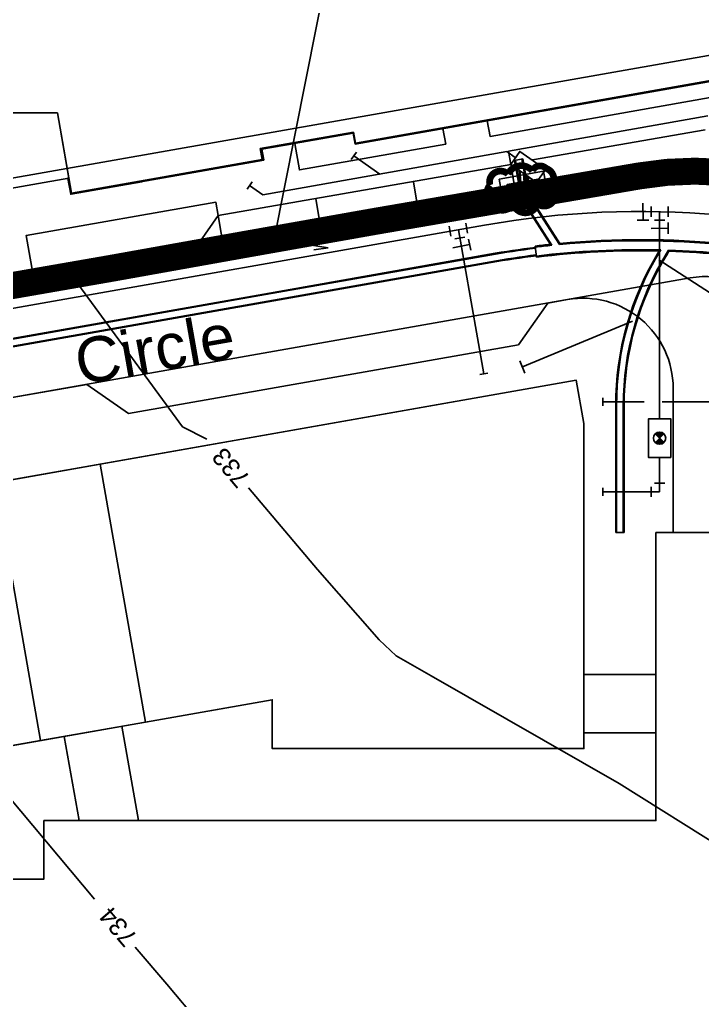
# Model space of a CAD drawing. Header units: feet. Extents: x 2207070 to 2208879, y 513929 to 516197.
# Drawn here: x 2207679.5 to 2207831.2, y 514904.5 to 515122.5 of the extents above; entities that cross this region are included whole.
import ezdxf
from ezdxf.enums import TextEntityAlignment as Align

# ---------------------------------------------------------------- set-up
doc = ezdxf.new("R2010")
doc.units = ezdxf.units.FT
doc.header["$LTSCALE"] = 40
doc.header["$MEASUREMENT"] = 0
for name, pattern in [('0602-03-FP01$0$HIDDEN2', [0.1875, 0.125, -0.0625]), ('CENTER2', [1.125, 0.75, -0.125, 0.125, -0.125]), ('DASHED2', [0.375, 0.25, -0.125]), ('DL4', [0.5, 0.4, -0.1]), ('HIDDEN2', [0.1875, 0.125, -0.0625]), ('PHANTOM2', [1.25, 0.625, -0.125, 0.125, -0.125, 0.125, -0.125])]:
    doc.linetypes.add(name, pattern=pattern)
doc.layers.get('0').update_dxf_attribs({"linetype": 'CONTINUOUS'})
for name, color, linetype in [('0602-03-FP01$0$A-FLOR-OVHD', 1, '0602-03-FP01$0$HIDDEN2'), ('0602-03-FP01$0$A-WALL', 5, 'CONTINUOUS'), ('0602-CG01$0$A-SLAB-EDGE', 4, 'CONTINUOUS'), ('BuildTo', 6, 'DASHED2'), ('C-BLDG-OUTLINE', 2, 'CONTINUOUS'), ('C-DEMO-PVMT', 7, 'PHANTOM2'), ('C-ESMT-DRNG', 7, 'DASHED2'), ('C-ESMT-FIRE', 7, 'FIRE_LANE'), ('C-PRKG-CURB-FACE', 3, 'CONTINUOUS'), ('C-PRKG-STRP', 11, 'CONTINUOUS'), ('C-STM-INLET', 5, 'CONTINUOUS'), ('C-STRM-DEMO', 7, 'CONTINUOUS'), ('C-STRM-PIPE-EXIST', 245, 'HIDDEN2'), ('CONT-MNR', 250, 'HIDDEN2'), ('CONT-MNR LABELS', 250, 'CONTINUOUS'), ('EX-GUTTER', 11, 'CONTINUOUS'), ('EX-TC', 31, 'CONTINUOUS'), ('IP-SYM', 3, 'CONTINUOUS'), ('JS-Bdy', 1, 'PHANTOM2'), ('LP-PLNT', 11, 'CONTINUOUS'), ('PVC Wtr', 144, 'CONTINUOUS'), ('SaniSwr-PHii', 76, 'DL4'), ('ShopsFOC', 9, 'CONTINUOUS'), ('SILT-FENCE', 3, 'SILT_FENCE2'), ('Storm Sewer CL', 31, 'CENTER2'), ('StormSewer', 14, 'CONTINUOUS'), ('Street Name', 5, 'CONTINUOUS'), ('Water-PHii', 144, 'CONTINUOUS'), ('WaterFittings-PHii', 151, 'CONTINUOUS'), ('xSITE$0$PSP-FOOTPRINT', 2, 'CONTINUOUS')]:
    doc.layers.add(name, color=color, linetype=linetype)
doc.styles.get("Standard").update_dxf_attribs({"font": 'ARIAL.TTF'})
doc.linetypes.add('FIRE_LANE', pattern='A,0.5,-0.2,["FL",Standard,S=0.1,R=0,X=-0.1,Y=-0.05],-0.2', length=0.9)
doc.linetypes.add('SILT_FENCE2', pattern='A,0.25,-0.1,["SF",Standard,S=0.1,R=0,X=-0.05,Y=-0.05],-0.15,0.5,["X",Standard,S=0.1,R=0,X=-0.05,Y=-0.05],0.25', length=1.25)

# ---------------------------------------------------------------- blocks, each defined once
blk = doc.blocks.new('IP')
at = {"color": 5, "const_width": 0.05}
blk.add_lwpolyline([(0.166987508458325, 0.1337466521403741, 0.5205670505517462), (0.166987508458325, 0.1337466521403741, 0.7651954600696135), (0.02693788965072308, 0.06324408268849879, 0.4178788784126488), (0.02607033739606202, -0.06360661445164073, 0.6649002420699669), (0.1861145686693897, -0.08803824425542572, 0.744833174426672), (0.3666225869988899, -0.103193568096339, 0.9756416855879776), (0.4790705249113767, 0.01296384349601531, 0.5205670505517462), (0.4510708053348411, 0.152897327106194, 0.5205670505517462), (0.348405125897628, 0.1435684171101412, 0.5402640007904789), (0.166987508458325, 0.1337466521403741)], format="xyb", close=True, dxfattribs=at)
blk = doc.blocks.new('0vv')
for p, q in [((0, -0.06328124999998863), (0, 0.06328124999998863)), ((0.04218749999995453, -0.06328124999998863), (-0.04218749999995453, -0.06328124999998863))]:
    blk.add_line(p, q)
blk = doc.blocks.new('0TEE')
for p, q in [((0.03750000000000001, 0.06249999999999999), (-0.03750000000000001, 0.06249999999999999)), ((0.0625, -0.03750000000000002), (0.0625, 0.03749999999999999)), ((0.03750000000000001, -0.06250000000000001), (-0.03750000000000001, -0.06250000000000001))]:
    blk.add_line(p, q)
blk = doc.blocks.new('*U34', base_point=(0.01267765859605127, -0.01606288243908264))
at = {"color": 0}
for points in [[(0.01013239960977685, 0.01302956089810741), (0.006798235565344084, 0.005879423030707225), (0.006110637394507415, -0.001979860025238848)], [(0.01013239960977685, 0.01302956089810741), (0.006110637394507415, -0.001979860025238848), (0.01013239960977683, -0.01302956089810737)], [(0.006798235565344084, 0.005879423030707225), (0.006110637394507418, 0.001979860025238895), (0.006110637394507415, -0.001979860025238848)], [(0.01013239960977685, 0.01302956089810741), (0.008152539584537998, 0.009600342742519126), (0.006798235565344084, 0.005879423030707225)], [(0.0287405410351339, 0), (0.01267765859605127, 0.01606288243908264), (0.01013239960977685, 0.01302956089810741)], [(0.01267765859605127, -0.01606288243908264), (0.0287405410351339, 0), (0.01013239960977685, 0.01302956089810741)], [(0.01013239960977683, -0.01302956089810737), (0.01267765859605127, -0.01606288243908264), (0.01013239960977685, 0.01302956089810741)], [(0.006110637394507415, -0.001979860025238848), (0.00679823556534407, -0.005879423030707181), (0.008152539584537977, -0.009600342742519082)], [(0.006110637394507415, -0.001979860025238848), (0.008152539584537977, -0.009600342742519082), (0.01013239960977683, -0.01302956089810737)], [(0.01013239960977683, -0.01302956089810737), (0.01267765859605125, -0.01606288243908262), (0.01267765859605127, -0.01606288243908264)]]:
    blk.add_solid(points, dxfattribs=at)
blk = doc.blocks.new('0MT')
for p, q in [((-0.01606288243908262, 0.01606288243908263), (0.01606288243908265, -0.01606288243908264)), ((-0.01606288243908261, -0.01606288243908265), (0.01606288243908266, 0.01606288243908262))]:
    blk.add_line(p, q)
blk.add_circle((2.081668171172169e-17, -1.159684722985655e-17), 0.02271634619615528)
blk.add_blockref('*U34', (-0.01606288243908261, -0.01606288243908265))
at = {"rotation": 180}
blk.add_blockref('*U34', (0.01606288243908268, 0.0160628824390826), dxfattribs=at)
blk = doc.blocks.new('A$C72944035')
at = {"layer": 'PVC Wtr'}
blk.add_lwpolyline([(-2.42807360767074, 8.600631288216391), (-2.499912368404694, 0.02093203984077263), (2.499912368406513, -0.02093203984077263), (2.571751129140466, 8.55876720852757)], close=True, dxfattribs=at)
at = {"layer": 'PVC Wtr', "xscale": 59.99999999999946, "yscale": 60, "zscale": 60, "rotation": 91.25943404524183}
blk.add_blockref('0MT', (0.03591938036697684, 4.289849624185081), dxfattribs=at)
blk = doc.blocks.new('090')
for p, q in [((0.0625, -0.03750000000002274), (0.0625, 0.03750000000002274)), ((0.03750000000002274, -0.0625), (-0.03750000000002274, -0.0625))]:
    blk.add_line(p, q)

msp = doc.modelspace()

# ---------------------------------------------------------------- linework, layer by layer
at = {"layer": '0602-03-FP01$0$A-FLOR-OVHD', "color": 7, "linetype": 'Continuous'}
msp.add_line((2207667.449908765, 515083.1919357181), (2207690.429205687, 515087.2438057632), dxfattribs=at)
msp.add_lwpolyline([(2207690.226151164, 515087.192244587), (2207690.84627206, 515083.6753642227), (2207733.716963106, 515091.2346237412), (2207733.286245808, 515093.6800330551), (2207740.607437426, 515094.9713384631), (2207741.649312389, 515089.0620460246), (2207774.147968208, 515094.7924358865), (2207773.540199587, 515098.239263021), (2207783.388277143, 515099.9757445955), (2207783.996045729, 515096.5289176627), (2207832.897343805, 515105.162359326), (2207832.891903569, 515100.8727080451), (2207850.891903553, 515100.8727080451), (2207850.891903553, 515104.76933835), (2207859.567634968, 515104.76933835), (2207858.273296554, 515101.213172782), (2207881.785539318, 515092.655416269), (2207882.469579603, 515094.5348015068), (2207895.625276282, 515089.7465195014), (2207903.976925249, 515112.6910167158)], dxfattribs=at)
at = {"layer": '0602-03-FP01$0$A-WALL', "color": 7, "linetype": 'Continuous'}
for p, q in [((2207754.040718607, 515094.8009781996), (2207836.602842897, 515109.3589083118)), ((2207827.810535512, 515107.8087376352), (2207830.764958496, 515108.3296821201)), ((2207753.606356806, 515097.2632324088), (2207733.286163183, 515093.6805021621)), ((2207753.606356806, 515097.2632324088), (2207754.040718607, 515094.8009781996)), ((2207733.286245808, 515093.6800330551), (2207733.702807383, 515091.3196382952)), ((2207707.01524298, 515086.6079938301), (2207733.702807382, 515091.319638295)), ((2207690.335270275, 515087.05461439), (2207690.927743711, 515083.6897092897)), ((2207690.927743711, 515083.6897092897), (2207706.604242038, 515086.4499383434))]:
    msp.add_line(p, q, dxfattribs=at)
msp.add_lwpolyline([(2207690.335270275, 515087.05461439), (2207690.25319942, 515087.0401638186), (2207690.224298277, 515087.2043055308), (2207690.438924666, 515087.24209573)], dxfattribs=at)
at = {"layer": '0602-CG01$0$A-SLAB-EDGE', "color": 7, "linetype": 'Continuous'}
for p, q in [((2207836.394509493, 515109.5337207317), (2207754.127616154, 515095.0278478167)), ((2207687.882973671, 515101.7376141396), (2207673.803575975, 515101.737614152)), ((2207691.02498679, 515083.9183722667), (2207687.882973671, 515101.7376141396)), ((2207753.693860175, 515097.4899314644), (2207732.92251623, 515093.8274401699)), ((2207754.127616154, 515095.0278478167), (2207753.693860175, 515097.4899314644)), ((2207732.92251623, 515093.8274401699), (2207733.352935525, 515091.3885223477)), ((2207733.352935525, 515091.3885223477), (2207691.02498679, 515083.9183722667))]:
    msp.add_line(p, q, dxfattribs=at)
at = {"layer": 'BuildTo', "color": 7, "linetype": 'Continuous'}
msp.add_line((2207838.110352861, 515115.4885467263), (2207524.04340024, 515060.1100692289), dxfattribs=at)
at = {"layer": 'C-BLDG-OUTLINE', "color": 7, "linetype": 'Continuous'}
for p, q in [((2207836.602842897, 515109.3589083118), (2207754.041865646, 515094.7944760123)), ((2207687.882973671, 515101.7376141396), (2207673.803575975, 515101.7376141396)), ((2207690.438924666, 515087.24209573), (2207687.882973671, 515101.7376141396)), ((2207753.606356806, 515097.2632324088), (2207733.28673977, 515093.6772340779)), ((2207754.041865646, 515094.7944760123), (2207753.606356806, 515097.2632324088)), ((2207733.28673977, 515093.6772340779), (2207733.702807382, 515091.319638295)), ((2207733.702807382, 515091.319638295), (2207690.927743711, 515083.6897092897)), ((2207690.224298277, 515087.2043055308), (2207690.438924666, 515087.24209573)), ((2207690.25319942, 515087.0401638186), (2207690.224298277, 515087.2043055308)), ((2207690.335270275, 515087.05461439), (2207690.25319942, 515087.0401638186)), ((2207690.927743711, 515083.6897092897), (2207690.335270275, 515087.05461439))]:
    msp.add_line(p, q, dxfattribs=at)
at = {"layer": 'C-DEMO-PVMT', "color": 7, "linetype": 'Continuous'}
for p, q in [((2207801.948322653, 515085.1140983198), (2207758.153971, 515077.577835)), ((2207802.049554714, 515084.5258236965), (2207795.139184, 515083.340004)), ((2207795.139184, 515083.340004), (2207788.330335, 515082.069671)), ((2207788.330335, 515082.069671), (2207758.216828, 515076.917492)), ((2207758.153971, 515077.577835), (2207728.879856, 515072.384351)), ((2207758.216828, 515076.917492), (2207729.22053, 515071.803618)), ((2207728.879856, 515072.384351), (2207712.793203905, 515069.5063908186)), ((2207729.22053, 515071.803618), (2207712.897152693, 515068.9253584631))]:
    msp.add_line(p, q, dxfattribs=at)
at = {"layer": 'C-ESMT-DRNG', "color": 7, "linetype": 'Continuous'}
for p, q in [((2207786.045415903, 515087.0149879651), (2207795.893493433, 515088.7514697415)), ((2207786.913656792, 515082.0909492), (2207786.045415903, 515087.0149879651)), ((2207796.761734321, 515083.8274309766), (2207795.893493433, 515088.7514697415))]:
    msp.add_line(p, q, dxfattribs=at)
at = {"layer": 'C-ESMT-FIRE', "color": 7, "linetype": 'Continuous', "flags": 128}
msp.add_lwpolyline([(2207412.749902008, 515282.3209475064, 0.02116670861864306), (2207412.67828147, 515280.6298851131), (2207412.678281461, 515113.1659349328, 0.4273245779260448), (2207433.569095085, 515093.1857835038, -0.2905918014986449), (2207512.590265547, 515047.8396022909, 0.3261558985607219), (2207533.763984426, 515037.4538318033), (2207824.334175061, 515088.6891962031, -0.1316524975873903), (2207847.023581185, 515086.7041303851), (2207925.985765856, 515057.9642455324, 0.0874886635259239), (2207932.826168722, 515056.758097948), (2207965.261913324, 515056.7580979483)], format="xyb", dxfattribs=at)
at = {"layer": 'C-ESMT-FIRE', "color": 7, "linetype": 'Continuous'}
msp.add_lwpolyline([(2207471.362063376, 514820.251942578), (2207471.362063381, 514918.2204666475, -0.2635126224681563), (2207481.076349096, 514935.372844955, 0.2276828676368147), (2207521.586896496, 514996.8171786742, -0.3261558537016497), (2207537.931540734, 515013.8184457129), (2207828.501731325, 515065.0538101308, -0.1316524975988354), (2207838.815097745, 515064.1515074862), (2207921.753918365, 515033.9642454947, 0.08748866348774899), (2207928.594321231, 515032.7580979096), (2207963.261913363, 515032.7580979078, -0.02504709060239241), (2207965.261913321, 515032.6578466541, -0.02504709060239241)], format="xyb", dxfattribs=at)
at = {"layer": 'C-PRKG-CURB-FACE', "color": 7, "linetype": 'Continuous'}
for p, q in [((2207723.58737149, 515078.9175598085), (2207788.599996319, 515090.2938903433)), ((2207788.599996319, 515090.2938903433), (2207794.492477539, 515086.1679305712)), ((2207719.48685594, 515073.0614166945), (2207723.58737149, 515078.9175598085))]:
    msp.add_line(p, q, dxfattribs=at)
for centre, start, end in [((2207800.228241906, 515094.3594510124), 234.9999999974101, 279.7371206754708), ((2207711.295335495, 515078.7971810554), 280.0000262236998, 325.0000000252791)]:
    msp.add_arc(centre, 10, start, end, dxfattribs=at)
at = {"layer": 'C-PRKG-STRP', "color": 7, "linetype": 'Continuous'}
for p, q in [((2207788.599996319, 515090.2938903433), (2207789.955226345, 515082.3728284202)), ((2207766.957179566, 515086.3377853723), (2207768.301958241, 515078.4778096204)), ((2207745.272275528, 515082.6276725904), (2207746.617054203, 515074.7676968385)), ((2207723.58737149, 515078.9175598085), (2207724.932150165, 515071.0575840566))]:
    msp.add_line(p, q, dxfattribs=at)
at = {"layer": 'C-STM-INLET', "color": 7, "linetype": 'Continuous'}
msp.add_line((2207788.599996319, 515090.2938903433), (2207794.334060627, 515086.2788552869), dxfattribs=at)
msp.add_lwpolyline([(2207794.334060627, 515086.2788552869), (2207796.341578155, 515089.1458874412), (2207790.607513847, 515093.1609224976), (2207788.599996319, 515090.2938903433)], dxfattribs=at)
at = {"layer": 'C-STRM-DEMO', "color": 5, "linetype": 'Continuous'}
msp.add_lwpolyline([(2207795.284522692, 515083.56695871), (2207794.67675407, 515087.0137858455), (2207787.783099799, 515085.798248602), (2207788.390868421, 515082.3514214664)], dxfattribs=at)
at = {"layer": 'C-STRM-PIPE-EXIST', "color": 5, "linetype": 'Continuous'}
for p, q in [((2207789.623080231, 515091.1998198556), (2207790.491321119, 515086.2757810905)), ((2207791.100291861, 515091.460292122), (2207791.968532749, 515086.536253357)), ((2207790.83769337, 515082.7828627219), (2207797.403882963, 515072.5129466215)), ((2207791.037693807, 515082.8181281952), (2207797.750816088, 515072.3184005189)), ((2207792.637697306, 515083.1002519815), (2207799.426053534, 515072.4828538811)), ((2207792.837697743, 515083.1355174546), (2207799.497167236, 515072.7197059724)), ((2207794.344451447, 515069.6930122782), (2207794.046926962, 515072.1333421217)), ((2207860.183329909, 515044.0362125658), (2207821.503324049, 515069.0711636249)), ((2207791.185923445, 515045.2734804399), (2207815.617330545, 515055.4117767025)), ((2207791.760842774, 515043.8880318603), (2207790.611004117, 515046.6589290192)), ((2207813.799563341, 515008.4443964396), (2207811.924563339, 515008.4443964395))]:
    msp.add_line(p, q, dxfattribs=at)
msp.add_lwpolyline([(2207792.153184203, 515086.5688123902), (2207791.284943315, 515091.4928511553), (2207789.438428778, 515091.1672608223), (2207790.306669666, 515086.2432220572)], dxfattribs=at)
for points in [[(2207794.082229554, 515071.8437862252, 0.01330375992828022), (2207783.902668062, 515070.3268737557), (2207733.744223289, 515061.4825866311), (2207597.79708415, 515037.5114380493)], [(2207794.104921484, 515071.6576644201, 0.01330375992828184), (2207783.935227096, 515070.142222302), (2207734.096608022, 515061.3543290774), (2207597.829643184, 515037.3267865956)], [(2207794.286456924, 515070.1686899798, 0.0133037599279813), (2207784.195699362, 515068.6650106725), (2207598.090115451, 515035.8495749661)], [(2207794.309148855, 515069.9825681747, 0.0133037599279813), (2207784.228258396, 515068.4803592187), (2207598.122674484, 515035.6649235124)], [(2207821.589202327, 515071.0550536723, 0.1379324923184034), (2207811.924563339, 515036.6876414929), (2207811.92456334, 515008.4443964395)], [(2207821.945309275, 515071.2763551877, 0.1393837230797008), (2207812.112063339, 515036.6876414929), (2207812.11206334, 515008.4443964395)], [(2207823.679718825, 515071.2281534507), (2207823.235845931, 515070.5112851735, 0.1394958026537374), (2207813.612063339, 515036.6876414929), (2207813.61206334, 515008.4443964395)], [(2207823.75670823, 515070.9963264159), (2207823.395260963, 515070.4125780419, 0.139495802653156), (2207813.79956334, 515036.6876414929), (2207813.799563341, 515008.4443964395)]]:
    msp.add_lwpolyline(points, format="xyb", dxfattribs=at)
for radius, start, end in [(193.7291999998432, 73.49396714639236, 95.32990788971408), (193.7291999998432, 95.95201639374893, 96.9511826708747), (193.4999999994342, 95.85581591172755, 96.9511826708747), (193.4999999994342, 73.49388909074685, 95.35738841666834), (191.4999999994342, 88.66769422969033, 96.9511826708747), (191.2707999990251, 88.77279702484618, 96.9511826708747), (191.4999999994342, 73.49320746225489, 88.14856594905781), (191.2707999990251, 73.49312937913338, 88.12327195222699)]:
    msp.add_arc((2207817.492737432, 514879.8281240334), radius, start, end, dxfattribs=at)
at = {"layer": 'CONT-MNR', "color": 35, "linetype": 'Continuous'}
for p, q in [((2207691.393655735, 515065.132087183, 733), (2207736.031716812, 515073.6531536503, 733)), ((2207715.651924684, 515031.9932366892, 733), (2207691.013372179, 515065.6515867371, 733)), ((2207721.078794555, 515029.1908764704, 733), (2207715.651924684, 515031.9932366892, 733)), ((2207745.696258987, 515000.22225838, 733), (2207730.320587681, 515018.4309130589, 733)), ((2207759.335726994, 514984.6268035871, 733), (2207745.696258987, 515000.22225838, 733)), ((2207763.127837031, 514981.0263421218, 733), (2207759.335726994, 514984.6268035871, 733)), ((2207770.89918885, 514976.6091331317, 733), (2207763.127837031, 514981.0263421218, 733)), ((2207812.69875872, 514952.6556580605, 733), (2207770.89918885, 514976.6091331317, 733)), ((2207696.080652928, 514926.9881471659, 734), (2207660.737683124, 514969.2444548485, 734)), ((2207839.331357091, 514935.9890677874, 733), (2207812.69875872, 514952.6556580605, 733)), ((2207712.172422092, 514908.0947728456, 734), (2207705.137887873, 514916.3155079327, 734)), ((2207741.411185691, 514873.3195163074, 734), (2207712.172422092, 514908.0947728456, 734))]:
    msp.add_line(p, q, dxfattribs=at)
at = {"layer": 'CONT-MNR', "color": 35, "linetype": 'Continuous', "extrusion": (-0.1580854008773623, -0.9874254432763234, 0), "elevation": -857607.6658905479}
msp.add_lwpolyline([(2098561.289965014, 733.0000000000005), (2098549.104814922, 733.0000000000005)], dxfattribs=at)
at = {"layer": 'CONT-MNR', "color": 35, "linetype": 'Continuous', "extrusion": (0.1305848054280871, -0.9914371430359611, 0), "elevation": -222362.8900108029}
msp.add_lwpolyline([(2256100.746702426, 733.0000000000005), (2256103.973995857, 733.0000000000005)], dxfattribs=at)
at = {"layer": 'CONT-MNR', "color": 35, "linetype": 'Continuous'}
msp.add_polyline3d([(2207736.031716812, 515073.6531536503, 733), (2207747.749091362, 515132.6697506408, 733)], dxfattribs=at)
at = {"layer": 'EX-GUTTER', "color": 7, "linetype": 'Continuous'}
for p, q in [((2207817.156158, 515087.118117), (2207802.049554714, 515084.5258236966)), ((2207712.897152693, 515068.925358463), (2207699.882682, 515066.63055)), ((2207699.882682, 515066.63055), (2207671.52270418, 515061.6245138625))]:
    msp.add_line(p, q, dxfattribs=at)
msp.add_arc((2207829.97835278, 515024.8013472431), 63.62223252848268, 68.24133379135927, 101.626817065587, dxfattribs=at)
at = {"layer": 'EX-TC', "color": 7, "linetype": 'Continuous'}
for p, q in [((2207817.187043, 515087.736423), (2207801.948322653, 515085.1140983198)), ((2207712.793203905, 515069.5063908185), (2207699.785329, 515067.179235)), ((2207699.785329, 515067.179235), (2207671.415754181, 515062.2386347924))]:
    msp.add_line(p, q, dxfattribs=at)
msp.add_arc((2207829.434732303, 515016.9460219119), 71.84209615167578, 70.19706761218235, 99.81576789245712, dxfattribs=at)
at = {"layer": 'JS-Bdy', "color": 7, "linetype": 'Continuous', "flags": 128}
msp.add_lwpolyline([(2207965.261913324, 515056.7580979483), (2207932.826168722, 515056.758097948, -0.0874886635259239), (2207925.985765856, 515057.9642455324), (2207847.023581185, 515086.7041303851, 0.1316524975873903), (2207824.334175061, 515088.6891962031), (2207533.763984426, 515037.4538318033, -0.3261558985607219), (2207512.590265547, 515047.8396022909, 0.4582327291276585), (2207387.137782725, 515076.8453872431)], format="xyb", dxfattribs=at)
at = {"layer": 'JS-Bdy', "color": 7, "linetype": 'Continuous'}
msp.add_circle((2207824.334175061, 515088.6891962031), 1.25, dxfattribs=at)
at = {"layer": 'LP-PLNT', "color": 7, "linetype": 'Continuous'}
for p in [(2207832.410420735, 515101.0650907001), (2207788.599996319, 515090.2938903433)]:
    msp.add_line(p, (2207788.094071848, 515093.2509227121), dxfattribs=at)
msp.add_lwpolyline([(2207682.832097628, 515063.6208214856), (2207680.921949148, 515074.4537035021), (2207723.08144702, 515081.8745921773), (2207723.58737149, 515078.9175598084)], dxfattribs=at)
at = {"layer": 'SaniSwr-PHii', "color": 2, "ltscale": 0.9375}
msp.add_line((2207809.088851062, 515036.6364450508), (2207809.088851062, 515038.4364450508), dxfattribs=at)
at = {"layer": 'SaniSwr-PHii', "color": 2}
msp.add_lwpolyline([(2207958.261913323, 515037.5364450506), (2207809.088851062, 515037.5364450508)], dxfattribs=at)
at = {"layer": 'ShopsFOC', "color": 7, "linetype": 'Continuous'}
for p, q in [((2207790.317682603, 515050.1975191736), (2207796.806959206, 515059.4651666183)), ((2207796.806959206, 515059.4651666183), (2207801.2123285, 515060.2419520852)), ((2207703.654600337, 515034.9164795431), (2207790.317682603, 515050.1975191736)), ((2207670.75156682, 515037.2381998834), (2207694.386952892, 515041.4057561464)), ((2207703.654600337, 515034.9164795431), (2207694.386952892, 515041.4057561464)), ((2207824.685292051, 515008.4443964066), (2207824.685292053, 515040.5457970237))]:
    msp.add_line(p, q, dxfattribs=at)
msp.add_arc((2207804.685292053, 515040.5457970246), 20, 359.9999999972603, 99.99999999727326, dxfattribs=at)
at = {"layer": 'SILT-FENCE', "color": 200, "linetype": 'Continuous', "const_width": 6, "flags": 128}
msp.add_lwpolyline([(2207438.42767, 515093.8677710001, -0.1273604174629949), (2207477.507864, 515083.8953229999, -0.1551892469529872), (2207512.616453, 515048.405505, 0.0813731338355307), (2207516.888564, 515042.8958369999, 0.2587748713196544), (2207535.302664, 515038.342393), (2207552.518004636, 515041.3367606909), (2207578.878873, 515045.921865), (2207585.111019495, 515047.0208415397), (2207588.911720479, 515047.6910570458), (2207609.25079, 515051.277648), (2207635.811552068, 515055.9899726707), (2207638.870515, 515056.532684), (2207669.768826003, 515061.9518200006), (2207699.785329, 515067.179235), (2207712.793203905, 515069.5063908186), (2207728.879856, 515072.384351), (2207758.153971, 515077.577835), (2207801.948322653, 515085.1140983198), (2207817.187043, 515087.7364229999, -0.1299602963222088), (2207853.773834, 515084.539623)], format="xyb", dxfattribs=at)
at = {"layer": 'Storm Sewer CL', "color": 5, "linetype": 'Continuous'}
for p, q in [((2207831.789924933, 515097.9891859764), (2207793.451465518, 515091.2829300339)), ((2207733.493660686, 515083.562277921), (2207787.765218069, 515093.1318177825)), ((2207754.303589475, 515093.0260861747), (2207753.154205416, 515091.3893466463)), ((2207759.508103888, 515088.1493261504), (2207753.728897445, 515092.2077164105)), ((2207787.765218069, 515093.1318177825), (2207789.5806746, 515091.8569314849)), ((2207791.837695557, 515082.9591900883), (2207791.44394799, 515088.4158978796)), ((2207731.159253683, 515086.4235335548), (2207730.009869623, 515084.7867940267)), ((2207730.584561653, 515085.6051637908), (2207733.493660686, 515083.562277921))]:
    msp.add_line(p, q, dxfattribs=at)
at = {"layer": 'StormSewer', "color": 5, "linetype": 'Continuous'}
for p, q in [((2207790.916916119, 515082.6589535702), (2207790.451352165, 515089.1109209592)), ((2207791.103332305, 515082.7154656295), (2207790.651983236, 515088.9704375707)), ((2207792.572058809, 515083.2029145461), (2207792.235912744, 515087.8613581884)), ((2207792.758474994, 515083.259426608), (2207792.436543815, 515087.7208747999)), ((2207792.572058809, 515083.2029145461), (2207792.637697306, 515083.1002519819)), ((2207792.758474994, 515083.2594266075), (2207792.837697743, 515083.1355174545))]:
    msp.add_line(p, q, dxfattribs=at)
at = {"layer": 'Water-PHii', "color": 140}
for p, q in [((2207821.685292008, 515033.7334077531), (2207821.685292015, 515079.7841754208)), ((2207782.76310189, 515076.7896746359), (2207529.178696236, 515032.0759020256)), ((2207782.605706936, 515043.760556769), (2207776.962141161, 515075.7668087452)), ((2207821.685292005, 515017.5364450508), (2207821.685292006, 515025.153407753)), ((2207809.088851062, 515017.5364450508), (2207821.685292005, 515017.5364450508))]:
    msp.add_line(p, q, dxfattribs=at)
msp.add_arc((2207817.492737429, 514879.8281240344), 200, 70.00000000165757, 99.999999998905, dxfattribs=at)
at = {"layer": 'WaterFittings-PHii'}
for p, q in [((2207783.492033914, 515043.9168401289), (2207781.719379959, 515043.6042734091)), ((2207809.088851062, 515018.4364450508), (2207809.088851062, 515016.6364450508))]:
    msp.add_line(p, q, dxfattribs=at)
at = {"layer": 'xSITE$0$PSP-FOOTPRINT', "color": 7, "linetype": 'Continuous'}
for p, q in [((2207697.348485464, 515023.6502752292), (2207674.041368642, 515019.5406016919)), ((2207804.862063383, 514976.9443964071), (2207820.862063384, 514976.9443964062)), ((2207707.456420178, 514966.3253288383), (2207684.149303356, 514962.215655301)), ((2207705.89901033, 514944.4443964118), (2207702.204112161, 514965.3992052239)), ((2207692.698464375, 514944.4443964122), (2207689.401611372, 514963.1417789145)), ((2207804.862063383, 514963.9443964071), (2207820.862063383, 514963.9443964062))]:
    msp.add_line(p, q, dxfattribs=at)
msp.add_lwpolyline([(2207565.862063376, 514810.6656287086), (2207565.86206338, 514904.2445772749), (2207589.718383836, 514945.5649363811), (2207735.620967784, 514971.2914984792), (2207735.620967784, 514960.4443964104), (2207804.862063383, 514960.4443964071), (2207804.862063386, 515032.7138969593), (2207803.170102931, 515042.3094815256), (2207698.989831719, 515023.9396888583), (2207550.577277333, 514997.7705512515), (2207489.362063379, 514891.7426904996), (2207489.362063378, 514854.902729755), (2207495.362063378, 514854.9027297546), (2207495.362063376, 514810.6656287086)], dxfattribs=at)
for points in [[(2207697.348485464, 515023.6502752292), (2207707.456420178, 514966.3253288383), (2207735.620967784, 514971.2914984792), (2207735.620967784, 514960.4443964104), (2207804.862063383, 514960.4443964071), (2207804.862063386, 515032.7138969593), (2207803.170102931, 515042.3094815256)], [(2207550.577277333, 514997.7705512515), (2207533.070064567, 514967.4471692459), (2207585.031588793, 514937.4471692431), (2207589.718383836, 514945.5649363811), (2207684.149303356, 514962.215655301), (2207674.041368642, 515019.5406016919)], [(2207684.862063382, 514944.4443964127), (2207684.862063382, 514931.4443964127), (2207600.862063381, 514931.4443964164), (2207583.36206338, 514901.1335072846), (2207583.362063376, 514818.4443964169), (2207962.862063376, 514818.4443963987), (2207962.862063385, 515008.4443963997), (2207820.862063385, 515008.4443964066), (2207820.862063382, 514944.4443964062)]]:
    msp.add_lwpolyline(points, close=True, dxfattribs=at)

# ---------------------------------------------------------------- block references
at = {"rotation": 180.4797326128133}
msp.add_blockref('A$C72944035', (2207821.685292008, 515033.7334077531), dxfattribs=at)
at = {"layer": 'IP-SYM', "xscale": 29.99999999999716, "yscale": 30.00000000000558, "zscale": 30, "rotation": 4.649707128583901}
msp.add_blockref('IP', (2207783.331823199, 515083.7364653114), dxfattribs=at)
at = {"layer": 'WaterFittings-PHii', "yscale": 30, "zscale": 30}
for name, p, xscale, rotation in [('0vv', (2207817.97236918, 515079.8045703063), 30.00000000025481, 0.4752666512461704), ('0TEE', (2207821.685292015, 515079.7841754207), 30, 269.9999999884385), ('0TEE', (2207776.962141161, 515075.7668087452), 29.99999999997334, 279.9999999978941), ('0vv', (2207821.685292015, 515076.0711965722), 29.99999999999121, 90.78998611385617), ('0vv', (2207777.606893172, 515072.1102383883), 30.00000000003466, 100.7899861162245), ('090', (2207821.685292005, 515017.5364450508), 30, 180.0000000114504)]:
    msp.add_blockref(name, p, dxfattribs=dict(at, xscale=xscale, rotation=rotation))

# ---------------------------------------------------------------- texts
at = {"layer": 'CONT-MNR LABELS', "color": 35, "linetype": 'Continuous'}
for s, rotation, p in [('733', 130.1782677833449, (2207730.958874634, 515020.5903494722, 733)), ('734', 130.5538100751398, (2207705.896049678, 514918.593782447, 734))]:
    msp.add_text(s, height=4, rotation=rotation, dxfattribs=at).set_placement(p)
at = {"layer": 'Street Name', "color": 7, "linetype": 'Continuous'}
msp.add_text('Legacy    Circle', height=10, rotation=10.00000000072328, dxfattribs=at).set_placement((2207679.885490576, 515042.788800723), align=Align.MIDDLE)

doc.saveas('drawing.dxf')
